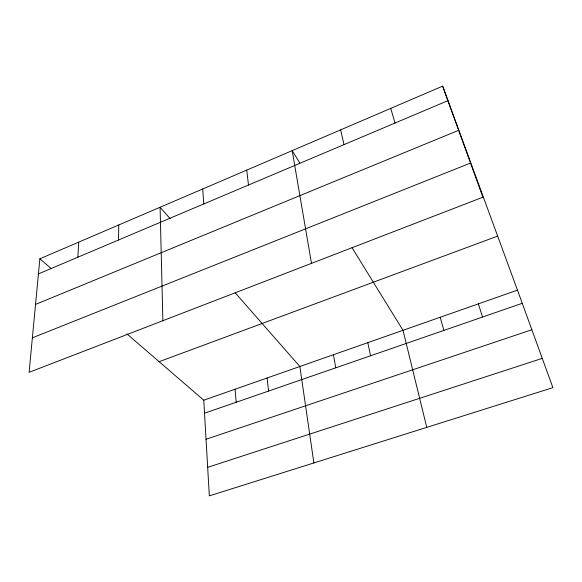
<?xml version="1.0" encoding="UTF-8"?>
<svg xmlns="http://www.w3.org/2000/svg" width="582" height="582" viewBox="0 0 582 582"><rect width="100%" height="100%" fill="white"/><g stroke="black" fill="none" stroke-linecap="round" stroke-linejoin="round"><path stroke-width="0.87" d="M118.51 240.017L118.779 224.965M77.857 257.215L78.723 242.134M39.867 258.794L29.1 372.327L482.907 197.211L442.647 86.129L39.867 258.794L51.369 268.717M38.434 273.889L447.922 100.671M35.538 304.422L458.66 130.303M32.374 337.829L470.525 163.047M159.141 361.698L497.654 236.088M203.765 400.205L517.478 290.149L552.9 387.648L209.331 495.871L203.765 400.205L126.869 333.857M204.522 413.22L522.258 303.302M206.035 439.264L531.861 329.732M207.672 467.339L542.264 358.374M170.191 218.759L160.086 207.257L162.873 320.704M235.135 292.753L299.861 366.493L313.873 462.945M299.788 162.967L292.179 150.629L311.486 263.362M352.008 247.634L402.999 330.314L426.766 427.384M442.647 86.129L517.478 290.149M478.339 303.884L482.565 317.037M390.733 108.383L395.033 123.049M440.188 317.263L443.899 330.416M340.608 129.873L343.998 144.634M367.795 342.66L370.552 355.791M333.421 354.722L335.741 367.831M246.724 170.119L248.492 185.032M267.087 377.994L268.586 391.06M235.063 389.227L236.183 402.271M202.718 188.983L203.765 203.955"/></g></svg>
